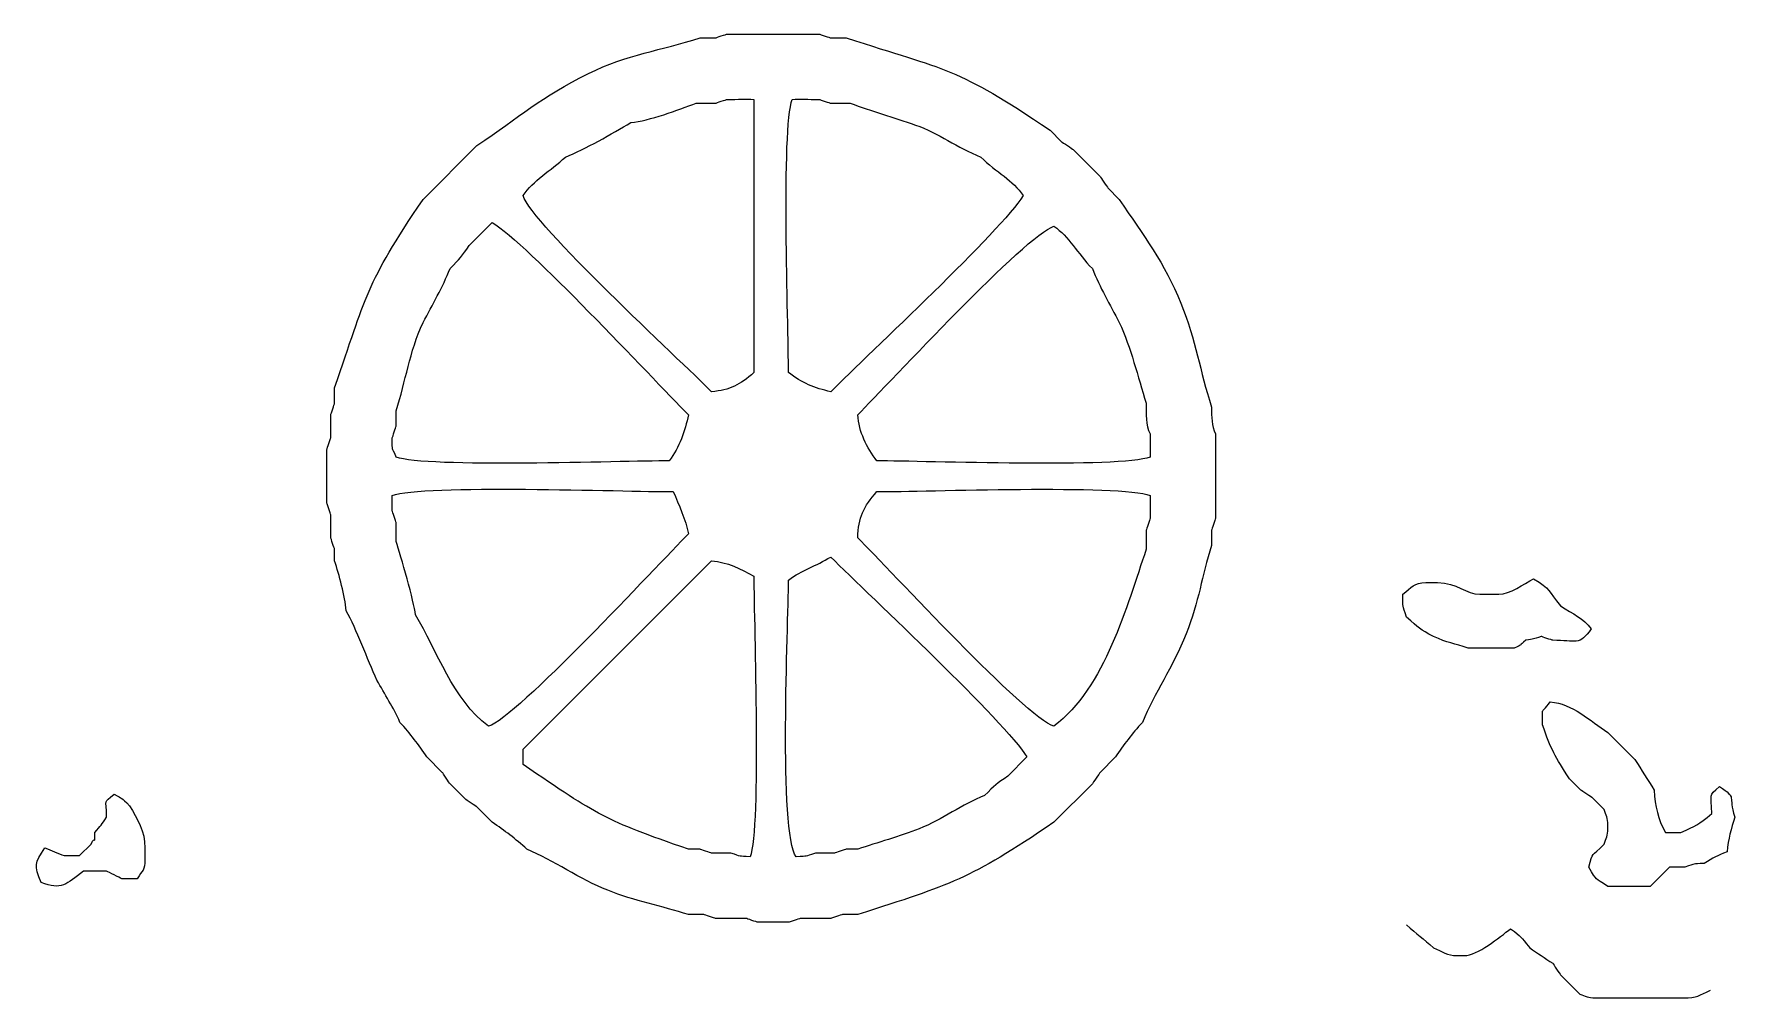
# Model space of a CAD drawing. Header units: centimetres. Extents: x -40.3 to 39, y -29.8 to 28.8.
# Drawn here: x -28.88 to -21.37, y -8.74 to -4.49 of the extents above; entities that cross this region are included whole.
import ezdxf

# ---------------------------------------------------------------- set-up
doc = ezdxf.new("R2010")
doc.units = ezdxf.units.CM
doc.header["$MEASUREMENT"] = 0
doc.layers.add('layer 1', color=7, linetype='Continuous')

msp = doc.modelspace()

# ---------------------------------------------------------------- linework, layer by layer
at = {"layer": 'layer 1', "color": 225, "lineweight": 0}
for points, knots in [([(-23.69272, -6.13587), (-23.74503, -5.97462), (-23.76044, -5.84729), (-23.82822, -5.67849), (-23.82822, -5.67849), (-23.89989, -5.50009), (-23.99079, -5.38167), (-24.0993, -5.22107), (-24.0993, -5.22107), (-24.0993, -5.22107), (-24.15012, -5.17025), (-24.15012, -5.17025), (-24.15012, -5.17025), (-24.15112, -5.16825), (-24.18215, -5.12232), (-24.18401, -5.11946), (-24.18401, -5.11946), (-24.18401, -5.11946), (-24.30259, -5.00085), (-24.30259, -5.00085), (-24.30259, -5.00085), (-24.3046, -4.99985), (-24.35053, -4.96884), (-24.35341, -4.96698), (-24.35341, -4.96698), (-24.35341, -4.96698), (-24.40422, -4.91616), (-24.40422, -4.91616), (-24.40422, -4.91616), (-24.8189, -4.63593), (-24.85539, -4.65441), (-25.30212, -4.50956), (-25.30212, -4.50956), (-25.30212, -4.50956), (-25.36986, -4.50958), (-25.36986, -4.50958), (-25.36986, -4.50958), (-25.37087, -4.50918), (-25.41784, -4.49366), (-25.42066, -4.49266), (-25.42066, -4.49266), (-25.42066, -4.49266), (-25.52229, -4.49266), (-25.52229, -4.49266), (-25.52229, -4.49266), (-25.52229, -4.49266), (-25.72559, -4.49266), (-25.72559, -4.49266), (-25.72559, -4.49266), (-25.72559, -4.49266), (-25.82722, -4.49266), (-25.82722, -4.49266), (-25.82722, -4.49266), (-25.82822, -4.49306), (-25.87522, -4.50854), (-25.87804, -4.50958), (-25.87804, -4.50958), (-25.87804, -4.50958), (-25.9458, -4.50956), (-25.9458, -4.50956), (-25.9458, -4.50956), (-26.11757, -4.56529), (-26.26565, -4.58119), (-26.43707, -4.66658), (-26.43707, -4.66658), (-26.64756, -4.77144), (-26.73797, -4.85527), (-26.92839, -4.98395), (-26.92839, -4.98395), (-26.92839, -4.98395), (-27.16553, -5.22109), (-27.16553, -5.22109), (-27.16553, -5.22109), (-27.42073, -5.59873), (-27.41483, -5.64567), (-27.55514, -6.0512), (-27.55514, -6.0512), (-27.55514, -6.0512), (-27.55514, -6.11897), (-27.55514, -6.11897), (-27.55514, -6.11897), (-27.55574, -6.11997), (-27.57109, -6.16694), (-27.57211, -6.16978), (-27.57211, -6.16978), (-27.57211, -6.16978), (-27.57211, -6.27144), (-27.57211, -6.27144), (-27.57211, -6.27144), (-27.57252, -6.27244), (-27.58803, -6.3194), (-27.58906, -6.32226), (-27.58906, -6.32226), (-27.58906, -6.32226), (-27.58906, -6.44084), (-27.58906, -6.44084), (-27.58906, -6.44084), (-27.58906, -6.44084), (-27.58906, -6.55944), (-27.58906, -6.55944), (-27.58906, -6.55944), (-27.58865, -6.56044), (-27.57313, -6.60742), (-27.57211, -6.61026), (-27.57211, -6.61026), (-27.57211, -6.61026), (-27.57211, -6.71189), (-27.57211, -6.71189), (-27.57211, -6.71189), (-27.57171, -6.7129), (-27.55619, -6.75987), (-27.55514, -6.76271), (-27.55514, -6.76271), (-27.55514, -6.76271), (-27.55514, -6.81353), (-27.55514, -6.81353), (-27.55514, -6.81353), (-27.53536, -6.87468), (-27.50941, -6.96797), (-27.50435, -7.03377), (-27.50435, -7.03377), (-27.45842, -7.11337), (-27.41104, -7.2479), (-27.36882, -7.33869), (-27.36882, -7.33869), (-27.33529, -7.40135), (-27.29444, -7.46054), (-27.26718, -7.52502), (-27.26718, -7.52502), (-27.22076, -7.57528), (-27.18499, -7.62362), (-27.14858, -7.67751), (-27.14858, -7.67751), (-27.14858, -7.67751), (-27.08084, -7.74525), (-27.08084, -7.74525), (-27.08084, -7.74525), (-27.07984, -7.74726), (-27.0488, -7.79321), (-27.04695, -7.79607), (-27.04695, -7.79607), (-27.04695, -7.79607), (-26.9792, -7.86383), (-26.9792, -7.86383), (-26.9792, -7.86383), (-26.9772, -7.86484), (-26.93129, -7.89585), (-26.92839, -7.89771), (-26.92839, -7.89771), (-26.92839, -7.89771), (-26.8606, -7.96545), (-26.8606, -7.96545), (-26.8606, -7.96545), (-26.80675, -8.00184), (-26.75841, -8.03763), (-26.70813, -8.08405), (-26.70813, -8.08405), (-26.59241, -8.13299), (-26.47406, -8.21625), (-26.35238, -8.26482), (-26.35238, -8.26482), (-26.23385, -8.31214), (-26.11428, -8.33389), (-25.99662, -8.37205), (-25.99662, -8.37205), (-25.99662, -8.37205), (-25.92888, -8.37203), (-25.92888, -8.37203), (-25.92888, -8.37203), (-25.92787, -8.37244), (-25.88088, -8.38797), (-25.87804, -8.38898), (-25.87804, -8.38898), (-25.87804, -8.38898), (-25.74251, -8.38898), (-25.74251, -8.38898), (-25.74251, -8.38898), (-25.74151, -8.38938), (-25.69453, -8.40492), (-25.69169, -8.40594), (-25.69169, -8.40594), (-25.69169, -8.40594), (-25.55617, -8.40592), (-25.55617, -8.40592), (-25.55617, -8.40592), (-25.55516, -8.40552), (-25.50817, -8.39), (-25.50535, -8.389), (-25.50535, -8.389), (-25.50535, -8.389), (-25.3698, -8.389), (-25.3698, -8.389), (-25.3698, -8.389), (-25.3688, -8.38859), (-25.3218, -8.37305), (-25.31898, -8.37205), (-25.31898, -8.37205), (-25.31898, -8.37205), (-25.25124, -8.37203), (-25.25124, -8.37203), (-25.25124, -8.37203), (-24.83311, -8.23648), (-24.76714, -8.22218), (-24.38724, -7.96545), (-24.38724, -7.96545), (-24.38724, -7.96545), (-24.21784, -7.79605), (-24.21784, -7.79605), (-24.21784, -7.79605), (-24.21683, -7.79404), (-24.1858, -7.74813), (-24.18399, -7.74523), (-24.18399, -7.74523), (-24.18399, -7.74523), (-24.1162, -7.67749), (-24.1162, -7.67749), (-24.1162, -7.67749), (-24.07981, -7.62362), (-24.04402, -7.57526), (-23.9976, -7.52502), (-23.9976, -7.52502), (-23.94239, -7.39446), (-23.86523, -7.28499), (-23.80538, -7.13538), (-23.80538, -7.13538), (-23.74648, -6.98807), (-23.73741, -6.88372), (-23.69267, -6.7457), (-23.69267, -6.7457), (-23.69267, -6.7457), (-23.69265, -6.67796), (-23.69265, -6.67796), (-23.69265, -6.67796), (-23.69225, -6.67695), (-23.67677, -6.62996), (-23.67573, -6.62714), (-23.67573, -6.62714), (-23.67573, -6.62714), (-23.67573, -6.52551), (-23.67573, -6.52551), (-23.67573, -6.52551), (-23.67573, -6.52551), (-23.67573, -6.35609), (-23.67573, -6.35609), (-23.67573, -6.35609), (-23.67573, -6.35609), (-23.67575, -6.25445), (-23.67575, -6.25445), (-23.67575, -6.25445), (-23.69297, -6.21652), (-23.69265, -6.18154), (-23.69272, -6.13587)], [0, 0, 0, 0, 0.015625, 0.015625, 0.015625, 0.015625, 0.03125, 0.03125, 0.03125, 0.03125, 0.046875, 0.046875, 0.046875, 0.046875, 0.0625, 0.0625, 0.0625, 0.0625, 0.078125, 0.078125, 0.078125, 0.078125, 0.09375, 0.09375, 0.09375, 0.09375, 0.109375, 0.109375, 0.109375, 0.109375, 0.125, 0.125, 0.125, 0.125, 0.140625, 0.140625, 0.140625, 0.140625, 0.15625, 0.15625, 0.15625, 0.15625, 0.171875, 0.171875, 0.171875, 0.171875, 0.1875, 0.1875, 0.1875, 0.1875, 0.203125, 0.203125, 0.203125, 0.203125, 0.21875, 0.21875, 0.21875, 0.21875, 0.234375, 0.234375, 0.234375, 0.234375, 0.25, 0.25, 0.25, 0.25, 0.265625, 0.265625, 0.265625, 0.265625, 0.28125, 0.28125, 0.28125, 0.28125, 0.296875, 0.296875, 0.296875, 0.296875, 0.3125, 0.3125, 0.3125, 0.3125, 0.328125, 0.328125, 0.328125, 0.328125, 0.34375, 0.34375, 0.34375, 0.34375, 0.359375, 0.359375, 0.359375, 0.359375, 0.375, 0.375, 0.375, 0.375, 0.390625, 0.390625, 0.390625, 0.390625, 0.40625, 0.40625, 0.40625, 0.40625, 0.421875, 0.421875, 0.421875, 0.421875, 0.4375, 0.4375, 0.4375, 0.4375, 0.453125, 0.453125, 0.453125, 0.453125, 0.46875, 0.46875, 0.46875, 0.46875, 0.484375, 0.484375, 0.484375, 0.484375, 0.5, 0.5, 0.5, 0.5, 0.515625, 0.515625, 0.515625, 0.515625, 0.53125, 0.53125, 0.53125, 0.53125, 0.546875, 0.546875, 0.546875, 0.546875, 0.5625, 0.5625, 0.5625, 0.5625, 0.578125, 0.578125, 0.578125, 0.578125, 0.59375, 0.59375, 0.59375, 0.59375, 0.609375, 0.609375, 0.609375, 0.609375, 0.625, 0.625, 0.625, 0.625, 0.640625, 0.640625, 0.640625, 0.640625, 0.65625, 0.65625, 0.65625, 0.65625, 0.671875, 0.671875, 0.671875, 0.671875, 0.6875, 0.6875, 0.6875, 0.6875, 0.703125, 0.703125, 0.703125, 0.703125, 0.71875, 0.71875, 0.71875, 0.71875, 0.734375, 0.734375, 0.734375, 0.734375, 0.75, 0.75, 0.75, 0.75, 0.765625, 0.765625, 0.765625, 0.765625, 0.78125, 0.78125, 0.78125, 0.78125, 0.796875, 0.796875, 0.796875, 0.796875, 0.8125, 0.8125, 0.8125, 0.8125, 0.828125, 0.828125, 0.828125, 0.828125, 0.84375, 0.84375, 0.84375, 0.84375, 0.859375, 0.859375, 0.859375, 0.859375, 0.875, 0.875, 0.875, 0.875, 0.890625, 0.890625, 0.890625, 0.890625, 0.90625, 0.90625, 0.90625, 0.90625, 0.921875, 0.921875, 0.921875, 0.921875, 0.9375, 0.9375, 0.9375, 0.9375, 0.953125, 0.953125, 0.953125, 0.953125, 0.96875, 0.96875, 0.96875, 0.96875, 1, 1, 1, 1]), ([(-25.70862, -4.78062), (-25.74257, -4.77844), (-25.77664, -4.78059), (-25.82722, -4.78062), (-25.82722, -4.78062), (-25.82822, -4.78102), (-25.87522, -4.79652), (-25.87804, -4.79754), (-25.87804, -4.79754), (-25.87804, -4.79754), (-25.96275, -4.79756), (-25.96275, -4.79756), (-25.96275, -4.79756), (-26.04197, -4.82497), (-26.16877, -4.87595), (-26.25073, -4.88223), (-26.25073, -4.88223), (-26.33458, -4.93247), (-26.45022, -4.99923), (-26.53871, -5.0347), (-26.53871, -5.0347), (-26.60421, -5.09517), (-26.68089, -5.13749), (-26.72507, -5.20414), (-26.72507, -5.20414), (-26.69016, -5.32559), (-26.03461, -5.92846), (-25.89496, -6.06813), (-25.89496, -6.06813), (-25.81405, -6.06189), (-25.76925, -6.03805), (-25.7086, -5.98342), (-25.7086, -5.98342), (-25.7086, -5.98342), (-25.7086, -4.78062), (-25.70862, -4.78062)], [0, 0, 0, 0, 0.1, 0.1, 0.1, 0.1, 0.2, 0.2, 0.2, 0.2, 0.3, 0.3, 0.3, 0.3, 0.4, 0.4, 0.4, 0.4, 0.5, 0.5, 0.5, 0.5, 0.6, 0.6, 0.6, 0.6, 0.7, 0.7, 0.7, 0.7, 0.8, 0.8, 0.8, 0.8, 1, 1, 1, 1]), ([(-24.70917, -5.03472), (-24.8139, -4.9927), (-24.89426, -4.92891), (-24.99717, -4.89339), (-24.99717, -4.89339), (-25.09495, -4.85967), (-25.18932, -4.83069), (-25.28515, -4.79752), (-25.28515, -4.79752), (-25.28515, -4.79752), (-25.36984, -4.79754), (-25.36984, -4.79754), (-25.36984, -4.79754), (-25.37084, -4.79714), (-25.41784, -4.7816), (-25.42066, -4.78057), (-25.42066, -4.78057), (-25.47124, -4.78057), (-25.50533, -4.77844), (-25.53926, -4.78059), (-25.53926, -4.78059), (-25.58865, -4.90782), (-25.55621, -5.77577), (-25.55621, -5.9834), (-25.55621, -5.9834), (-25.49818, -6.0292), (-25.44019, -6.05329), (-25.36984, -6.06811), (-25.36984, -6.06811), (-25.19842, -5.89668), (-24.6171, -5.35822), (-24.52281, -5.20412), (-24.52281, -5.20412), (-24.56709, -5.13728), (-24.64085, -5.10151), (-24.70917, -5.03472)], [0, 0, 0, 0, 0.1, 0.1, 0.1, 0.1, 0.2, 0.2, 0.2, 0.2, 0.3, 0.3, 0.3, 0.3, 0.4, 0.4, 0.4, 0.4, 0.5, 0.5, 0.5, 0.5, 0.6, 0.6, 0.6, 0.6, 0.7, 0.7, 0.7, 0.7, 0.8, 0.8, 0.8, 0.8, 1, 1, 1, 1]), ([(-25.99656, -6.16978), (-26.16798, -5.99834), (-26.70642, -5.417), (-26.86052, -5.32273), (-26.86052, -5.32273), (-26.86052, -5.32273), (-26.96217, -5.42436), (-26.96217, -5.42436), (-26.96217, -5.42436), (-26.99434, -5.47196), (-27.00328, -5.48145), (-27.04686, -5.52602), (-27.04686, -5.52602), (-27.07977, -5.60806), (-27.12353, -5.68483), (-27.16546, -5.7632), (-27.16546, -5.7632), (-27.22738, -5.89636), (-27.24055, -6.01874), (-27.28407, -6.15284), (-27.28407, -6.15284), (-27.28407, -6.15284), (-27.28407, -6.2206), (-27.28407, -6.2206), (-27.28407, -6.2206), (-27.28447, -6.2216), (-27.29997, -6.26858), (-27.30101, -6.27142), (-27.30101, -6.27142), (-27.30099, -6.33948), (-27.30394, -6.30493), (-27.28407, -6.35611), (-27.28407, -6.35611), (-27.15684, -6.40549), (-26.28889, -6.37305), (-26.08122, -6.37303), (-26.08122, -6.37303), (-26.03709, -6.31289), (-26.01167, -6.24156), (-25.99656, -6.16978)], [0, 0, 0, 0, 0.0909091, 0.0909091, 0.0909091, 0.0909091, 0.1818182, 0.1818182, 0.1818182, 0.1818182, 0.2727273, 0.2727273, 0.2727273, 0.2727273, 0.3636364, 0.3636364, 0.3636364, 0.3636364, 0.4545455, 0.4545455, 0.4545455, 0.4545455, 0.5454545, 0.5454545, 0.5454545, 0.5454545, 0.6363636, 0.6363636, 0.6363636, 0.6363636, 0.7272727, 0.7272727, 0.7272727, 0.7272727, 0.8181818, 0.8181818, 0.8181818, 0.8181818, 1, 1, 1, 1]), ([(-23.98065, -6.11897), (-24.01905, -6.00036), (-24.04654, -5.87645), (-24.09921, -5.76318), (-24.09921, -5.76318), (-24.14111, -5.68483), (-24.1849, -5.60804), (-24.21782, -5.52602), (-24.21782, -5.52602), (-24.2846, -5.4577), (-24.32039, -5.38396), (-24.38719, -5.33967), (-24.38719, -5.33967), (-24.50866, -5.37459), (-25.11151, -6.03009), (-25.2512, -6.16978), (-25.2512, -6.16978), (-25.24537, -6.24581), (-25.21325, -6.31378), (-25.16649, -6.37305), (-25.16649, -6.37305), (-24.95888, -6.37305), (-24.09091, -6.40552), (-23.96369, -6.35613), (-23.96369, -6.35613), (-23.96369, -6.35613), (-23.96369, -6.25449), (-23.96369, -6.25449), (-23.96369, -6.25449), (-23.98281, -6.2124), (-23.98063, -6.1694), (-23.98065, -6.11897)], [0, 0, 0, 0, 0.1111111, 0.1111111, 0.1111111, 0.1111111, 0.2222222, 0.2222222, 0.2222222, 0.2222222, 0.3333333, 0.3333333, 0.3333333, 0.3333333, 0.4444444, 0.4444444, 0.4444444, 0.4444444, 0.5555556, 0.5555556, 0.5555556, 0.5555556, 0.6666667, 0.6666667, 0.6666667, 0.6666667, 0.7777778, 0.7777778, 0.7777778, 0.7777778, 1, 1, 1, 1]), ([(-26.06438, -6.50858), (-26.27638, -6.5086), (-27.17202, -6.47546), (-27.30106, -6.52555), (-27.30106, -6.52555), (-27.30106, -6.52555), (-27.30108, -6.59327), (-27.30108, -6.59327), (-27.30108, -6.59327), (-27.30067, -6.59427), (-27.28513, -6.64127), (-27.28413, -6.64411), (-27.28413, -6.64411), (-27.28413, -6.64411), (-27.28413, -6.7288), (-27.28413, -6.7288), (-27.28413, -6.7288), (-27.26432, -6.78984), (-27.2036, -6.9962), (-27.19942, -7.05069), (-27.19942, -7.05069), (-27.10242, -7.21266), (-27.03555, -7.42278), (-26.87755, -7.54198), (-26.87755, -7.54198), (-26.75506, -7.50675), (-26.13823, -6.83654), (-25.99662, -6.69493), (-25.99662, -6.69493), (-26.0096, -6.63324), (-26.03805, -6.56525), (-26.06438, -6.50858)], [0, 0, 0, 0, 0.1111111, 0.1111111, 0.1111111, 0.1111111, 0.2222222, 0.2222222, 0.2222222, 0.2222222, 0.3333333, 0.3333333, 0.3333333, 0.3333333, 0.4444444, 0.4444444, 0.4444444, 0.4444444, 0.5555556, 0.5555556, 0.5555556, 0.5555556, 0.6666667, 0.6666667, 0.6666667, 0.6666667, 0.7777778, 0.7777778, 0.7777778, 0.7777778, 1, 1, 1, 1]), ([(-23.96364, -6.52555), (-24.09087, -6.47616), (-24.9588, -6.50858), (-25.16644, -6.5086), (-25.16644, -6.5086), (-25.2258, -6.57442), (-25.24919, -6.62242), (-25.25115, -6.71187), (-25.25115, -6.71187), (-25.11146, -6.85154), (-24.50859, -7.50707), (-24.38715, -7.54198), (-24.38715, -7.54198), (-24.16085, -7.37126), (-24.06758, -7.01415), (-23.98061, -6.76269), (-23.98061, -6.76269), (-23.98061, -6.76269), (-23.98059, -6.678), (-23.98059, -6.678), (-23.98059, -6.678), (-23.98018, -6.677), (-23.96467, -6.63), (-23.96364, -6.62718), (-23.96364, -6.62718), (-23.96364, -6.62718), (-23.96364, -6.52555), (-23.96364, -6.52555)], [0, 0, 0, 0, 0.125, 0.125, 0.125, 0.125, 0.25, 0.25, 0.25, 0.25, 0.375, 0.375, 0.375, 0.375, 0.5, 0.5, 0.5, 0.5, 0.625, 0.625, 0.625, 0.625, 0.75, 0.75, 0.75, 0.75, 1, 1, 1, 1]), ([(-25.70862, -6.88127), (-25.76627, -6.848), (-25.82571, -6.81884), (-25.89498, -6.81351), (-25.89498, -6.81351), (-25.89498, -6.81351), (-26.7251, -7.64362), (-26.7251, -7.64362), (-26.7251, -7.64362), (-26.7251, -7.64362), (-26.7251, -7.71136), (-26.7251, -7.71136), (-26.7251, -7.71136), (-26.3904, -7.93753), (-26.37048, -7.95469), (-25.99662, -8.08409), (-25.99662, -8.08409), (-25.99662, -8.08409), (-25.9458, -8.08407), (-25.9458, -8.08407), (-25.9458, -8.08407), (-25.9448, -8.08448), (-25.89784, -8.10001), (-25.89498, -8.10102), (-25.89498, -8.10102), (-25.89498, -8.10102), (-25.8103, -8.10104), (-25.8103, -8.10104), (-25.8103, -8.10104), (-25.76055, -8.11749), (-25.77911, -8.11387), (-25.72559, -8.11794), (-25.72559, -8.11794), (-25.67549, -7.98892), (-25.70864, -7.09325), (-25.70862, -6.88127)], [0, 0, 0, 0, 0.1, 0.1, 0.1, 0.1, 0.2, 0.2, 0.2, 0.2, 0.3, 0.3, 0.3, 0.3, 0.4, 0.4, 0.4, 0.4, 0.5, 0.5, 0.5, 0.5, 0.6, 0.6, 0.6, 0.6, 0.7, 0.7, 0.7, 0.7, 0.8, 0.8, 0.8, 0.8, 1, 1, 1, 1]), ([(-25.36986, -6.79658), (-25.43677, -6.83664), (-25.49566, -6.85376), (-25.55623, -6.89822), (-25.55623, -6.89822), (-25.55623, -7.10215), (-25.6015, -8.0069), (-25.52234, -8.11799), (-25.52234, -8.11799), (-25.46418, -8.11342), (-25.4918, -8.11858), (-25.43765, -8.10104), (-25.43765, -8.10104), (-25.43765, -8.10104), (-25.35296, -8.10106), (-25.35296, -8.10106), (-25.35296, -8.10106), (-25.35196, -8.10065), (-25.30496, -8.08512), (-25.30214, -8.08409), (-25.30214, -8.08409), (-25.30214, -8.08409), (-25.25132, -8.08409), (-25.25132, -8.08409), (-25.25132, -8.08409), (-25.16418, -8.05396), (-25.06615, -8.02811), (-24.98027, -7.99381), (-24.98027, -7.99381), (-24.87718, -7.95266), (-24.79188, -7.88686), (-24.69229, -7.84693), (-24.69229, -7.84693), (-24.6477, -7.80335), (-24.63823, -7.79438), (-24.59065, -7.76224), (-24.59065, -7.76224), (-24.59065, -7.76224), (-24.50594, -7.67753), (-24.50594, -7.67753), (-24.50594, -7.67753), (-24.60148, -7.52141), (-25.19579, -6.97078), (-25.36986, -6.79658)], [0, 0, 0, 0, 0.0833333, 0.0833333, 0.0833333, 0.0833333, 0.1666667, 0.1666667, 0.1666667, 0.1666667, 0.25, 0.25, 0.25, 0.25, 0.3333333, 0.3333333, 0.3333333, 0.3333333, 0.4166667, 0.4166667, 0.4166667, 0.4166667, 0.5, 0.5, 0.5, 0.5, 0.5833333, 0.5833333, 0.5833333, 0.5833333, 0.6666667, 0.6666667, 0.6666667, 0.6666667, 0.75, 0.75, 0.75, 0.75, 0.8333333, 0.8333333, 0.8333333, 0.8333333, 1, 1, 1, 1]), ([(-22.15615, -7.01114), (-22.20872, -6.94637), (-22.20014, -6.93823), (-22.27476, -6.89256), (-22.27476, -6.89256), (-22.31815, -6.91576), (-22.37808, -6.96032), (-22.42721, -6.96032), (-22.42721, -6.96032), (-22.42721, -6.96032), (-22.5119, -6.9603), (-22.5119, -6.9603), (-22.5119, -6.9603), (-22.57159, -6.96032), (-22.61057, -6.90949), (-22.69826, -6.90949), (-22.69826, -6.90949), (-22.69826, -6.90949), (-22.74908, -6.90951), (-22.74908, -6.90951), (-22.74908, -6.90951), (-22.79939, -6.90951), (-22.81328, -6.93076), (-22.85074, -6.9603), (-22.85074, -6.9603), (-22.84933, -7.02691), (-22.85315, -7.00211), (-22.83377, -7.06194), (-22.83377, -7.06194), (-22.78041, -7.11118), (-22.77493, -7.11468), (-22.71517, -7.14665), (-22.71517, -7.14665), (-22.65396, -7.17512), (-22.6242, -7.17753), (-22.56269, -7.19747), (-22.56269, -7.19747), (-22.56269, -7.19747), (-22.3594, -7.19744), (-22.3594, -7.19744), (-22.3594, -7.19744), (-22.31795, -7.17858), (-22.34293, -7.19072), (-22.30858, -7.16357), (-22.30858, -7.16357), (-22.2722, -7.15593), (-22.27945, -7.15943), (-22.24084, -7.14665), (-22.24084, -7.14665), (-22.23984, -7.14705), (-22.19284, -7.16255), (-22.19003, -7.16357), (-22.19003, -7.16357), (-22.08769, -7.16359), (-22.07255, -7.18929), (-22.02061, -7.11276), (-22.02061, -7.11276), (-22.05774, -7.06486), (-22.09866, -7.04868), (-22.15615, -7.01114)], [0, 0, 0, 0, 0.0625, 0.0625, 0.0625, 0.0625, 0.125, 0.125, 0.125, 0.125, 0.1875, 0.1875, 0.1875, 0.1875, 0.25, 0.25, 0.25, 0.25, 0.3125, 0.3125, 0.3125, 0.3125, 0.375, 0.375, 0.375, 0.375, 0.4375, 0.4375, 0.4375, 0.4375, 0.5, 0.5, 0.5, 0.5, 0.5625, 0.5625, 0.5625, 0.5625, 0.625, 0.625, 0.625, 0.625, 0.6875, 0.6875, 0.6875, 0.6875, 0.75, 0.75, 0.75, 0.75, 0.8125, 0.8125, 0.8125, 0.8125, 0.875, 0.875, 0.875, 0.875, 1, 1, 1, 1]), ([(-21.45591, -7.80736), (-21.50863, -7.85265), (-21.48981, -7.8373), (-21.48983, -7.92596), (-21.48983, -7.92596), (-21.55091, -7.98105), (-21.55778, -7.97597), (-21.62533, -8.01065), (-21.62533, -8.01065), (-21.62533, -8.01065), (-21.6931, -8.01063), (-21.6931, -8.01063), (-21.6931, -8.01063), (-21.72814, -7.94991), (-21.73834, -7.89687), (-21.74392, -7.82429), (-21.74392, -7.82429), (-21.77224, -7.77697), (-21.79796, -7.73563), (-21.8286, -7.68876), (-21.8286, -7.68876), (-21.8286, -7.68876), (-21.94721, -7.57016), (-21.94721, -7.57016), (-21.94721, -7.57016), (-22.02692, -7.51804), (-22.10241, -7.44225), (-22.20132, -7.43463), (-22.20132, -7.43463), (-22.24774, -7.49977), (-22.23322, -7.4453), (-22.23519, -7.53626), (-22.23519, -7.53626), (-22.1982, -7.64325), (-22.17967, -7.677), (-22.11658, -7.77347), (-22.11658, -7.77347), (-22.11658, -7.77347), (-22.06579, -7.82426), (-22.06579, -7.82426), (-22.06579, -7.82426), (-22.06378, -7.82527), (-22.01783, -7.85632), (-22.01495, -7.85814), (-22.01495, -7.85814), (-22.01495, -7.85814), (-21.96413, -7.90897), (-21.96413, -7.90897), (-21.96413, -7.90897), (-21.95525, -7.93371), (-21.94723, -7.94763), (-21.94723, -7.97674), (-21.94723, -7.97674), (-21.94723, -7.97674), (-21.94721, -7.99366), (-21.94721, -7.99366), (-21.94721, -7.99366), (-21.94721, -8.02316), (-21.95577, -8.03616), (-21.96413, -8.06143), (-21.96413, -8.06143), (-22.02306, -8.12166), (-22.01106, -8.09064), (-22.0319, -8.16306), (-22.0319, -8.16306), (-21.99141, -8.22784), (-22.00867, -8.20624), (-21.94721, -8.24777), (-21.94721, -8.24777), (-21.94721, -8.24777), (-21.76084, -8.24777), (-21.76084, -8.24777), (-21.76084, -8.24777), (-21.76084, -8.24777), (-21.67615, -8.16306), (-21.67615, -8.16306), (-21.67615, -8.16306), (-21.67615, -8.16306), (-21.60839, -8.16308), (-21.60839, -8.16308), (-21.60839, -8.16308), (-21.55866, -8.14661), (-21.57723, -8.15023), (-21.5237, -8.14612), (-21.5237, -8.14612), (-21.48121, -8.12067), (-21.46752, -8.11355), (-21.42206, -8.0953), (-21.42206, -8.0953), (-21.41777, -8.03949), (-21.4045, -7.99313), (-21.38819, -7.94282), (-21.38819, -7.94282), (-21.42053, -7.84315), (-21.37462, -7.86253), (-21.45591, -7.80736)], [0, 0, 0, 0, 0.04, 0.04, 0.04, 0.04, 0.08, 0.08, 0.08, 0.08, 0.12, 0.12, 0.12, 0.12, 0.16, 0.16, 0.16, 0.16, 0.2, 0.2, 0.2, 0.2, 0.24, 0.24, 0.24, 0.24, 0.28, 0.28, 0.28, 0.28, 0.32, 0.32, 0.32, 0.32, 0.36, 0.36, 0.36, 0.36, 0.4, 0.4, 0.4, 0.4, 0.44, 0.44, 0.44, 0.44, 0.48, 0.48, 0.48, 0.48, 0.52, 0.52, 0.52, 0.52, 0.56, 0.56, 0.56, 0.56, 0.6, 0.6, 0.6, 0.6, 0.64, 0.64, 0.64, 0.64, 0.68, 0.68, 0.68, 0.68, 0.72, 0.72, 0.72, 0.72, 0.76, 0.76, 0.76, 0.76, 0.8, 0.8, 0.8, 0.8, 0.84, 0.84, 0.84, 0.84, 0.88, 0.88, 0.88, 0.88, 0.92, 0.92, 0.92, 0.92, 1, 1, 1, 1]), ([(-28.45818, -7.89207), (-28.49792, -7.85239), (-28.48683, -7.86488), (-28.52597, -7.84127), (-28.52597, -7.84127), (-28.5758, -7.88407), (-28.55984, -7.8541), (-28.55984, -7.94291), (-28.55984, -7.94291), (-28.58037, -7.97497), (-28.58592, -7.97996), (-28.61066, -8.01065), (-28.61066, -8.01065), (-28.61066, -8.07816), (-28.60782, -8.01556), (-28.6276, -8.06147), (-28.6276, -8.06147), (-28.6276, -8.06147), (-28.67842, -8.11231), (-28.67842, -8.11231), (-28.67842, -8.11231), (-28.67842, -8.11231), (-28.74618, -8.11229), (-28.74618, -8.11229), (-28.74618, -8.11229), (-28.77399, -8.10091), (-28.80298, -8.08962), (-28.83087, -8.07844), (-28.83087, -8.07844), (-28.87879, -8.14567), (-28.87759, -8.15412), (-28.84782, -8.23091), (-28.84782, -8.23091), (-28.75903, -8.26534), (-28.73628, -8.23913), (-28.66145, -8.18009), (-28.66145, -8.18009), (-28.66145, -8.18009), (-28.55982, -8.18007), (-28.55982, -8.18007), (-28.55982, -8.18007), (-28.54902, -8.18622), (-28.50379, -8.2078), (-28.49208, -8.21396), (-28.49208, -8.21396), (-28.49208, -8.21396), (-28.42431, -8.21394), (-28.42431, -8.21394), (-28.42431, -8.21394), (-28.40177, -8.17578), (-28.39044, -8.17779), (-28.39044, -8.12925), (-28.39044, -8.12925), (-28.39044, -8.12925), (-28.39044, -8.07846), (-28.39044, -8.07846), (-28.39044, -8.07846), (-28.39044, -8.00561), (-28.42327, -7.95038), (-28.45818, -7.89207)], [0, 0, 0, 0, 0.0625, 0.0625, 0.0625, 0.0625, 0.125, 0.125, 0.125, 0.125, 0.1875, 0.1875, 0.1875, 0.1875, 0.25, 0.25, 0.25, 0.25, 0.3125, 0.3125, 0.3125, 0.3125, 0.375, 0.375, 0.375, 0.375, 0.4375, 0.4375, 0.4375, 0.4375, 0.5, 0.5, 0.5, 0.5, 0.5625, 0.5625, 0.5625, 0.5625, 0.625, 0.625, 0.625, 0.625, 0.6875, 0.6875, 0.6875, 0.6875, 0.75, 0.75, 0.75, 0.75, 0.8125, 0.8125, 0.8125, 0.8125, 0.875, 0.875, 0.875, 0.875, 1, 1, 1, 1]), ([(-22.83386, -8.41723), (-22.78891, -8.45872), (-22.7602, -8.47738), (-22.71525, -8.51889), (-22.71525, -8.51889), (-22.67797, -8.53381), (-22.65302, -8.55274), (-22.61362, -8.55276), (-22.61362, -8.55276), (-22.61362, -8.55276), (-22.57975, -8.55276), (-22.57975, -8.55276), (-22.57975, -8.55276), (-22.52344, -8.55274), (-22.42273, -8.47172), (-22.37646, -8.43416), (-22.37646, -8.43416), (-22.32212, -8.47394), (-22.33695, -8.46436), (-22.29177, -8.51887), (-22.29177, -8.51887), (-22.25743, -8.54132), (-22.22443, -8.56418), (-22.19013, -8.58661), (-22.19013, -8.58661), (-22.18894, -8.58862), (-22.1581, -8.63457), (-22.15626, -8.63743), (-22.15626, -8.63743), (-22.15626, -8.63743), (-22.07155, -8.72214), (-22.07155, -8.72214), (-22.07155, -8.72214), (-22.04681, -8.73104), (-22.0329, -8.73906), (-22.00379, -8.73906), (-22.00379, -8.73906), (-22.00379, -8.73906), (-21.61417, -8.73909), (-21.61417, -8.73909), (-21.61417, -8.73909), (-21.55428, -8.73906), (-21.54459, -8.72801), (-21.49557, -8.70519)], [0, 0, 0, 0, 0.0833333, 0.0833333, 0.0833333, 0.0833333, 0.1666667, 0.1666667, 0.1666667, 0.1666667, 0.25, 0.25, 0.25, 0.25, 0.3333333, 0.3333333, 0.3333333, 0.3333333, 0.4166667, 0.4166667, 0.4166667, 0.4166667, 0.5, 0.5, 0.5, 0.5, 0.5833333, 0.5833333, 0.5833333, 0.5833333, 0.6666667, 0.6666667, 0.6666667, 0.6666667, 0.75, 0.75, 0.75, 0.75, 0.8333333, 0.8333333, 0.8333333, 0.8333333, 1, 1, 1, 1])]:
    msp.add_open_spline(points, degree=3, knots=knots, dxfattribs=at)

doc.saveas('drawing.dxf')
